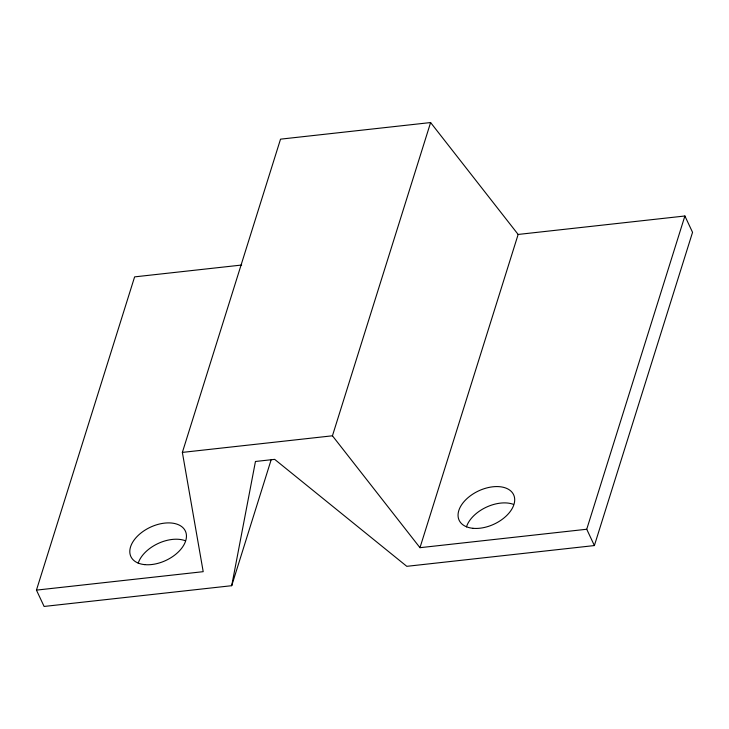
<?xml version="1.0" encoding="UTF-8"?>
<svg xmlns="http://www.w3.org/2000/svg" width="729" height="729" viewBox="0 0 729 729"><rect width="100%" height="100%" fill="white"/><g stroke="black" fill="none" stroke-linecap="round" stroke-linejoin="round"><path stroke-width="1.09" d="M231.704 585.697L255.451 461.484L274.669 459.361L406.791 566.324L594.381 545.565L692.55 232.323L684.895 215.994L518.146 234.446L430.611 122.554L280.528 139.157L182.368 452.399L203.2 571.673L36.45 590.125L44.105 606.446L231.704 585.697L271.097 459.963M36.45 590.125L134.619 276.874L241.654 265.037M684.895 215.994L586.736 529.245L419.977 547.689L332.442 435.796L430.611 122.554M419.977 547.689L518.146 234.446M182.368 452.399L332.442 435.796M586.736 529.245L594.381 545.565M138.209 563.198A30.08 18.334 -25.1 0 1 185.184 540.681M466.46 526.885A30.08 18.334 -25.1 0 1 513.444 504.359M144.716 564.629A30.08 18.334 -25.1 0 0 186.442 535.514A30.08 18.334 -25.1 0 0 143.221 531.332A30.08 18.334 -25.1 0 0 144.716 564.629M472.966 528.306A30.08 18.334 -25.1 0 0 514.692 499.192A30.08 18.334 -25.1 0 0 471.472 495.009A30.08 18.334 -25.1 0 0 472.966 528.306"/></g></svg>
